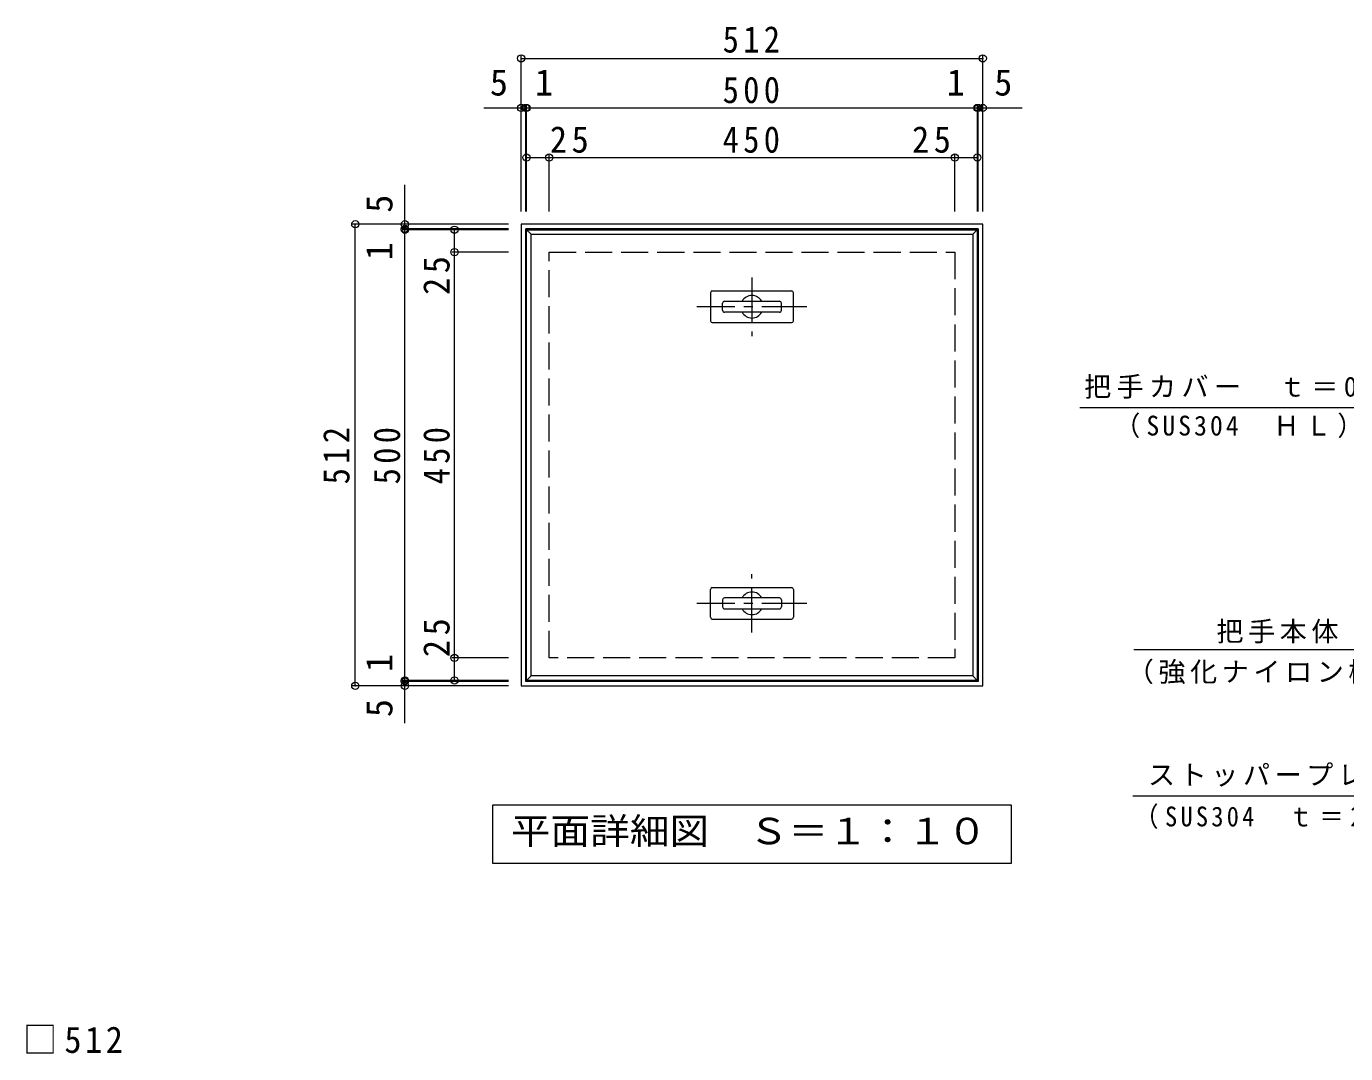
# Model space of a CAD drawing. Units: millimetres on the paper, enlarged 2 times, with parts at other scales. Extents: x -297 to 260, y -275 to 226.
# Drawn here: x -279.2 to 13.5, y -1.7 to 226.2 of the extents above; entities that cross this region are included whole.
import ezdxf
from ezdxf.enums import TextEntityAlignment as Align

# ---------------------------------------------------------------- set-up
doc = ezdxf.new("R2010")
doc.units = ezdxf.units.MM
doc.header["$LTSCALE"] = 2
doc.header["$PDMODE"] = 32
doc.header["$PDSIZE"] = 1.6
doc.linetypes.add('CHAIN1', pattern=[8, 5, -1, 1, -1])
doc.linetypes.add('DASHED3', pattern=[4, 3, -1])
for name, color, linetype, lineweight in [('C-0', 3, 'Continuous', 9), ('C-1', 2, 'Continuous', 9), ('C-2', 3, 'Continuous', 9), ('C-4', 7, 'Continuous', 9), ('C-5', 7, 'Continuous', 9), ('C-A', 3, 'Continuous', 9), ('D-4', 7, 'Continuous', 9)]:
    doc.layers.add(name, color=color, linetype=linetype, lineweight=lineweight)
doc.styles.add('ＭＳ ゴシック', font='')
doc.styles.get('ＭＳ ゴシック').set_extended_font_data('MS Gothic')

msp = doc.modelspace()

# ---------------------------------------------------------------- linework, layer by layer
at = {"layer": 'C-1'}
for p, q in [((-67.015, 79.914), (-67.015, 182.314)), ((-68.015, 181.314), (-168.415, 181.314)), ((-168.415, 80.914), (-168.415, 181.314)), ((-169.415, 79.914), (-67.015, 79.914))]:
    msp.add_line(p, q, dxfattribs=at)
for points in [[(-67.015, 182.314), (-169.415, 182.314), (-169.415, 79.914)], [(-68.015, 181.314), (-68.015, 80.914), (-168.415, 80.914)]]:
    msp.add_lwpolyline(points, dxfattribs=at)
at = {"layer": 'C-1', "linetype": 'DASHED3'}
msp.add_lwpolyline([(-73.215, 176.114), (-73.215, 86.114), (-163.215, 86.114), (-163.215, 176.114)], close=True, dxfattribs=at)
at = {"layer": 'C-2'}
for p, q in [((-168.215, 181.114), (-167.215, 180.114)), ((-69.216, 180.114), (-68.216, 181.114)), ((-168.215, 81.114), (-167.215, 82.114)), ((-68.216, 81.114), (-69.216, 82.114))]:
    msp.add_line(p, q, dxfattribs=at)
for points in [[(-68.216, 81.114), (-168.215, 81.114), (-168.215, 181.114), (-68.216, 181.114)], [(-69.216, 82.114), (-167.215, 82.114), (-167.215, 180.114), (-69.216, 180.114)]]:
    msp.add_lwpolyline(points, close=True, dxfattribs=at)
at = {"layer": 'C-4'}
for p, q in [((-169.415, 185.114), (-169.415, 219.714)), ((-67.015, 185.114), (-67.015, 219.714)), ((-169.415, 219.114), (-67.015, 219.114)), ((-177.679, 208.114), (-58.238, 208.114)), ((-168.415, 185.114), (-168.415, 208.714)), ((-168.215, 185.114), (-168.215, 208.714)), ((-68.215, 185.114), (-68.215, 208.714)), ((-68.015, 185.114), (-68.015, 208.714)), ((-168.215, 197.114), (-68.215, 197.114)), ((-163.215, 185.114), (-163.215, 197.714)), ((-73.215, 185.114), (-73.215, 197.714)), ((-195.215, 71.651), (-195.215, 191.092)), ((-172.215, 182.314), (-206.815, 182.314)), ((-206.215, 79.914), (-206.215, 182.314)), ((-172.215, 181.314), (-195.815, 181.314)), ((-172.215, 181.114), (-195.815, 181.114)), ((-184.215, 81.114), (-184.215, 181.114)), ((-172.215, 176.115), (-184.815, 176.115)), ((-45.484, 141.656), (20.495, 141.656)), ((-33.46, 88.004), (33.407, 88.004)), ((-172.215, 86.114), (-184.815, 86.114)), ((-172.215, 79.914), (-206.815, 79.914)), ((-172.215, 81.114), (-195.815, 81.114)), ((-172.215, 80.914), (-195.815, 80.914)), ((-33.719, 55.477), (34.915, 55.477))]:
    msp.add_line(p, q, dxfattribs=at)
for p in [(-169.415, 219.114), (-67.015, 219.114), (-169.415, 208.114), (-168.415, 208.114), (-168.215, 208.114), (-68.215, 208.114), (-68.015, 208.114), (-67.015, 208.114), (-168.215, 197.114), (-163.215, 197.114), (-73.215, 197.114), (-68.215, 197.114), (-206.215, 182.314), (-195.215, 182.314), (-195.215, 181.314), (-195.215, 181.114), (-184.215, 181.114), (-184.215, 176.115), (-184.215, 86.114), (-206.215, 79.914), (-195.215, 81.114), (-195.215, 80.914), (-195.215, 79.914), (-184.215, 81.114)]:
    msp.add_point(p, dxfattribs=at)
at = {"layer": 'C-5'}
for p, q in [((-175.715, 53.514), (-60.715, 53.514)), ((-175.715, 40.514), (-175.715, 53.514))]:
    msp.add_line(p, q, dxfattribs=at)
msp.add_lwpolyline([(-60.715, 53.514), (-60.715, 40.514), (-175.715, 40.514)], dxfattribs=at)
at = {"layer": 'C-A', "linetype": 'CHAIN1'}
for p, q in [((-118.215, 170.514), (-118.215, 157.514)), ((-106.015, 164.014), (-130.415, 164.014)), ((-118.215, 91.714), (-118.215, 104.714)), ((-106.015, 98.214), (-130.415, 98.214))]:
    msp.add_line(p, q, dxfattribs=at)
at = {"layer": 'C-A'}
for p, q in [((-127.415, 167.114), (-127.415, 160.914)), ((-127.015, 167.514), (-109.415, 167.514)), ((-109.015, 160.914), (-109.015, 167.114)), ((-124.735, 163.234), (-124.735, 164.794)), ((-124.295, 165.234), (-112.135, 165.234)), ((-111.695, 163.234), (-111.695, 164.794)), ((-112.135, 162.794), (-124.295, 162.794)), ((-127.015, 160.514), (-109.415, 160.514)), ((-127.415, 95.114), (-127.415, 101.314)), ((-127.015, 101.714), (-109.415, 101.714)), ((-109.015, 101.314), (-109.015, 95.114)), ((-124.735, 98.994), (-124.735, 97.434)), ((-112.135, 99.434), (-124.295, 99.434)), ((-124.295, 96.994), (-112.135, 96.994)), ((-111.695, 98.994), (-111.695, 97.434)), ((-127.015, 94.714), (-109.415, 94.714))]:
    msp.add_line(p, q, dxfattribs=at)
for centre, radius, start, end in [((-127.015, 167.114), 0.4, 90, 180), ((-109.415, 167.114), 0.4, 0, 90), ((-124.295, 164.794), 0.44, 90, 180), ((-118.215, 164.014), 2.5, 29.20927, 150.79073), ((-112.135, 164.794), 0.44, 0, 90), ((-124.295, 163.234), 0.44, 180, 270), ((-118.215, 164.014), 2.5, 209.20914, 330.79086), ((-112.135, 163.234), 0.44, 270, 0), ((-127.015, 160.914), 0.4, 180, 270), ((-109.415, 160.914), 0.4, 270, 0), ((-127.015, 101.314), 0.4, 90, 180), ((-118.215, 98.214), 2.5, 29.20914, 150.79086), ((-109.415, 101.314), 0.4, 0, 90), ((-124.295, 98.994), 0.44, 90, 180), ((-124.295, 97.434), 0.44, 180, 270), ((-118.215, 98.214), 2.5, 209.20927, 330.79073), ((-112.135, 98.994), 0.44, 0, 90), ((-112.135, 97.434), 0.44, 270, 0), ((-127.015, 95.114), 0.4, 180, 270), ((-109.415, 95.114), 0.4, 270, 0)]:
    msp.add_arc(centre, radius, start, end, dxfattribs=at)

# ---------------------------------------------------------------- texts
at = {"layer": 'C-0', "color": 2, "style": 'ＭＳ ゴシック'}
for p in [(-176.345, 209.114), (-64.445, 209.114)]:
    msp.add_text('5', height=5.865, dxfattribs=at).set_placement(p, align=Align.BOTTOM_LEFT)
for p in [(-196.215, 184.884), (-196.215, 72.985)]:
    msp.add_text('5', height=5.865, rotation=90, dxfattribs=at).set_placement(p, align=Align.BOTTOM_LEFT)
at = {"layer": 'C-0', "color": 2, "insert": (-124.715, 220.318), "char_height": 5.865, "attachment_point": 7, "style": 'ＭＳ ゴシック'}
msp.add_mtext('\\T1.27;\\W0.9;512', dxfattribs=at)
at = {"layer": 'C-0', "color": 2, "insert": (-207.419, 124.614), "char_height": 5.865, "attachment_point": 7, "rotation": 90, "style": 'ＭＳ ゴシック'}
msp.add_mtext('\\T1.27;\\W0.9;512', dxfattribs=at)
at = {"layer": 'C-4', "color": 2, "style": 'ＭＳ ゴシック'}
for p in [(-166.341, 209.114), (-74.997, 209.114)]:
    msp.add_text('1', height=5.865, dxfattribs=at).set_placement(p, align=Align.BOTTOM_LEFT)
for p in [(-196.215, 174.333), (-196.215, 82.988)]:
    msp.add_text('1', height=5.865, rotation=90, dxfattribs=at).set_placement(p, align=Align.BOTTOM_LEFT)
at = {"layer": 'C-4', "color": 2, "char_height": 5.865, "attachment_point": 7, "style": 'ＭＳ ゴシック'}
for s, insert in [('\\T1.27;\\W0.9;500', (-124.715, 209.114)), ('\\T1.27;\\W0.95;25', (-163.042, 198.114)), ('\\T1.27;\\W0.9;450', (-124.715, 198.114)), ('\\T1.27;\\W0.95;25', (-82.691, 198.114))]:
    msp.add_mtext(s, dxfattribs=dict(at, insert=insert))
at = {"layer": 'C-4', "color": 2, "char_height": 5.865, "attachment_point": 7, "rotation": 90, "style": 'ＭＳ ゴシック'}
for s, insert in [('\\T1.27;\\W0.95;25', (-185.215, 166.638)), ('\\T1.27;\\W0.9;500', (-196.215, 124.614)), ('\\T1.27;\\W0.9;450', (-185.215, 124.614)), ('\\T1.27;\\W0.95;25', (-185.215, 86.288))]:
    msp.add_mtext(s, dxfattribs=dict(at, insert=insert))
at = {"layer": 'C-4', "char_height": 4.399, "attachment_point": 7, "style": 'ＭＳ ゴシック'}
for s, insert in [('\\T1.2;把手カバー\u3000ｔ＝0.5', (-44.52, 143.61)), ('\\T1.24;\\W0.95;（SUS304\u3000ＨＬ）', (-37.77, 134.871)), ('\\T1.17;把手本体', (-15.171, 89.313)), ('\\T1.17;（強化ナイロン樹脂）', (-35.05, 80.269)), ('\\T1.17;ストッパープレート', (-30.344, 57.532)), ('\\T1.27;\\W0.9;（SUS304\u3000ｔ＝2.5）', (-33.426, 48.155))]:
    msp.add_mtext(s, dxfattribs=dict(at, insert=insert))
at = {"layer": 'C-5', "color": 2, "style": 'ＭＳ ゴシック', "width": 1.1}
msp.add_text('平面詳細図\u3000Ｓ＝１：１０', height=5.865, dxfattribs=at).set_placement((-171.716, 43.014), align=Align.BOTTOM_LEFT)
at = {"layer": 'D-4', "color": 2, "insert": (-279.946, -1.676), "char_height": 5.865, "attachment_point": 7, "style": 'ＭＳ ゴシック'}
msp.add_mtext('\\T1.21;\\W0.95;□512', dxfattribs=at)

doc.saveas('drawing.dxf')
